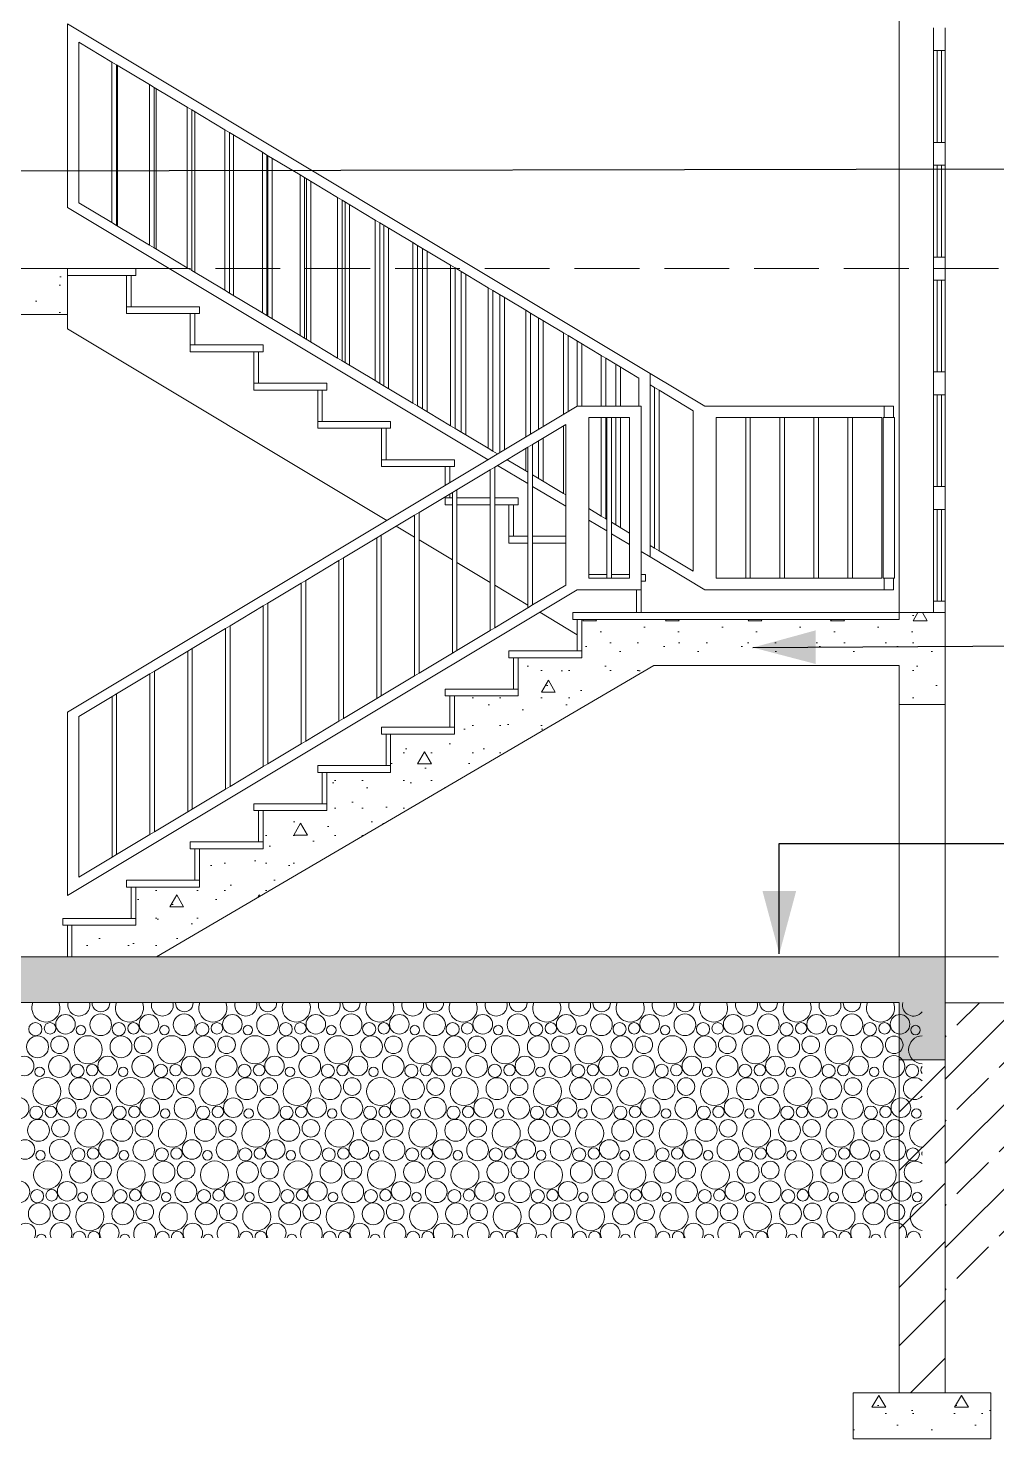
# Model space of a CAD drawing. Header units: millimetres. Extents: x 323482 to 503016, y 8175 to 72038.
# Drawn here: x 490963 to 495184, y 11710 to 17860 of the extents above; entities that cross this region are included whole.
import ezdxf

# ---------------------------------------------------------------- set-up
doc = ezdxf.new("R2010")
doc.units = ezdxf.units.MM
doc.header["$MEASUREMENT"] = 0
doc.linetypes.add('Hidden Line', pattern=[391.222223, 282.222223, -109])
for name, color, linetype, lineweight in [('2D Drafting - General_Pen_No__101', 252, 'Continuous', 13), ('2D Drafting - General_Pen_No__120', 7, 'Continuous', 13), ('Annotation - Label_Pen_No__120', 7, 'Continuous', 13), ('Structural - Bearing_Pen_No__120', 7, 'Continuous', 13), ('Structural - Combined_Pen_No__120', 7, 'Continuous', 13)]:
    doc.layers.add(name, color=color, linetype=linetype, lineweight=lineweight)
doc.layers.add('2D Drafting - General_Pen_No__102', color=7, linetype='Continuous', lineweight=13, true_color=0xcccccc)
doc.layers.add('Structural - Bearing_Pen_No__83', color=7, linetype='Continuous', lineweight=13, true_color=0xff9955)
doc.dimstyles.new('GENERATED_STYLE__12', dxfattribs={"dimtxt": 0.18, "dimasz": 273.6, "dimexe": 0.18, "dimexo": 0.0625, "dimgap": 0.09, "dimtad": 0, "dimtih": 1, "dimtoh": 1, "dimdec": 4, "dimzin": 0, "dimdsep": 46, "dimcen": 0.09, "dimadec": 0, "dimazin": 0, "dimtfac": 1, "dimtdec": 4, "dimtmove": 0, "dimatfit": 3, "dimldrblk": 'ARROWHEAD_5', "dimfxl": 1, "dimtolj": 1, "dimtzin": 0, "dimarcsym": 0})
pattern_1 = [(0, (0, 0), (0, 623.5383), [60, -300]), (0, (180, 311.8), (0, 623.5383), [60, -300]), (60, (0, 0), (-540, 311.76916), [60, -300]), (60, (360, 0), (-540, 311.76916), [60, -300]), (120, (60, 0), (540, 311.76916), [60, -300]), (120, (420, 0), (540, 311.76916), [60, -300]), (0, (0, 60), (0, 120.000005), [0, -120.000005, 0, -180.000007]), (45, (60, 60), (-84.852817, 84.852817), [0, -90.000004, 0, -150.000006])]

# ---------------------------------------------------------------- blocks, each defined once
blk = doc.blocks.new('*X10')
at = {"layer": '2D Drafting - General_Pen_No__102', "color": 254, "linetype": 'Continuous', "lineweight": 13, "true_color": 0xcccccc}
for centre, radius in [((491125.6, 13517.6), 42.6), ((491279.1, 13515.4), 47.3), ((491489.4, 13517.6), 42.6), ((491642.8, 13515.4), 47.3), ((491853.1, 13517.6), 42.6), ((492006.5, 13515.4), 47.3), ((492216.8, 13517.6), 42.6), ((492370.2, 13515.4), 47.3), ((492580.5, 13517.6), 42.6), ((492734, 13515.4), 47.3), ((492944.2, 13517.6), 42.6), ((493097.7, 13515.4), 47.3), ((493307.9, 13517.6), 42.6), ((493461.4, 13515.4), 47.3), ((493671.6, 13517.6), 42.6), ((493825.1, 13515.4), 47.3), ((494035.3, 13517.6), 42.6), ((494188.8, 13515.4), 47.3), ((494399, 13517.6), 42.6), ((494552.5, 13515.4), 47.3), ((494762.7, 13517.6), 42.6), ((490994.4, 13496.3), 28.6), ((491058.3, 13499.9), 25.1), ((491224.3, 13406.5), 61.2), ((491193, 13492.2), 20.7), ((491358.2, 13496.3), 28.6), ((491422, 13499.9), 25.1), ((491588, 13406.5), 61.2), ((491556.7, 13492.2), 20.7), ((491721.9, 13496.3), 28.6), ((491785.7, 13499.9), 25.1), ((491951.7, 13406.5), 61.2), ((491920.4, 13492.2), 20.7), ((492085.6, 13496.3), 28.6), ((492149.4, 13499.9), 25.1), ((492315.4, 13406.5), 61.2), ((492284.1, 13492.2), 20.7), ((492449.3, 13496.3), 28.6), ((492513.1, 13499.9), 25.1), ((492679.1, 13406.5), 61.2), ((492647.8, 13492.2), 20.7), ((492813, 13496.3), 28.6), ((492876.8, 13499.9), 25.1), ((493042.8, 13406.5), 61.2), ((493011.6, 13492.2), 20.7), ((493176.7, 13496.3), 28.6), ((493240.5, 13499.9), 25.1), ((493406.5, 13406.5), 61.2), ((493375.3, 13492.2), 20.7), ((493540.4, 13496.3), 28.6), ((493604.2, 13499.9), 25.1), ((493770.2, 13406.5), 61.2), ((493739, 13492.2), 20.7), ((493904.1, 13496.3), 28.6), ((493967.9, 13499.9), 25.1), ((494133.9, 13406.5), 61.2), ((494102.7, 13492.2), 20.7), ((494267.8, 13496.3), 28.6), ((494331.6, 13499.9), 25.1), ((494497.6, 13406.5), 61.2), ((494466.4, 13492.2), 20.7), ((494631.5, 13496.3), 28.6), ((494695.3, 13499.9), 25.1), ((494830.1, 13492.2), 20.7), ((491004.1, 13419), 47.7), ((491100.1, 13427.8), 38.4), ((491367.8, 13419), 47.7), ((491463.8, 13427.8), 38.4), ((491731.5, 13419), 47.7), ((491827.6, 13427.8), 38.4), ((492095.2, 13419), 47.7), ((492191.3, 13427.8), 38.4), ((492458.9, 13419), 47.7), ((492555, 13427.8), 38.4), ((492822.6, 13419), 47.7), ((492918.7, 13427.8), 38.4), ((493186.4, 13419), 47.7), ((493282.4, 13427.8), 38.4), ((493550.1, 13419), 47.7), ((493646.1, 13427.8), 38.4), ((493913.8, 13419), 47.7), ((494009.8, 13427.8), 38.4), ((494277.5, 13419), 47.7), ((494373.5, 13427.8), 38.4), ((494641.2, 13419), 47.7), ((494737.2, 13427.8), 38.4), ((490945.6, 13335.6), 42.6), ((491099.1, 13333.4), 47.3), ((491309.4, 13335.6), 42.6), ((491462.8, 13333.4), 47.3), ((491673.1, 13335.6), 42.6), ((491826.5, 13333.4), 47.3), ((492036.8, 13335.6), 42.6), ((492190.2, 13333.4), 47.3), ((492400.5, 13335.6), 42.6), ((492554, 13333.4), 47.3), ((492764.2, 13335.6), 42.6), ((492917.7, 13333.4), 47.3), ((493127.9, 13335.6), 42.6), ((493281.4, 13333.4), 47.3), ((493491.6, 13335.6), 42.6), ((493645.1, 13333.4), 47.3), ((493855.3, 13335.6), 42.6), ((494008.8, 13333.4), 47.3), ((494219, 13335.6), 42.6), ((494372.5, 13333.4), 47.3), ((494582.7, 13335.6), 42.6), ((494736.2, 13333.4), 47.3), ((491044.3, 13224.5), 61.2), ((491013, 13310.2), 20.7), ((491187.8, 13237), 47.7), ((491178.2, 13314.3), 28.6), ((491242, 13317.9), 25.1), ((491283.8, 13245.8), 38.4), ((491408, 13224.5), 61.2), ((491376.7, 13310.2), 20.7), ((491551.5, 13237), 47.7), ((491541.9, 13314.3), 28.6), ((491605.7, 13317.9), 25.1), ((491647.6, 13245.8), 38.4), ((491771.7, 13224.5), 61.2), ((491740.4, 13310.2), 20.7), ((491915.2, 13237), 47.7), ((491905.6, 13314.3), 28.6), ((491969.4, 13317.9), 25.1), ((492011.3, 13245.8), 38.4), ((492135.4, 13224.5), 61.2), ((492104.1, 13310.2), 20.7), ((492278.9, 13237), 47.7), ((492269.3, 13314.3), 28.6), ((492333.1, 13317.9), 25.1), ((492375, 13245.8), 38.4), ((492499.1, 13224.5), 61.2), ((492467.8, 13310.2), 20.7), ((492642.6, 13237), 47.7), ((492633, 13314.3), 28.6), ((492696.8, 13317.9), 25.1), ((492738.7, 13245.8), 38.4), ((492862.8, 13224.5), 61.2), ((492831.6, 13310.2), 20.7), ((493006.4, 13237), 47.7), ((492996.7, 13314.3), 28.6), ((493060.5, 13317.9), 25.1), ((493102.4, 13245.8), 38.4), ((493226.5, 13224.5), 61.2), ((493195.3, 13310.2), 20.7), ((493370.1, 13237), 47.7), ((493360.4, 13314.3), 28.6), ((493424.2, 13317.9), 25.1), ((493466.1, 13245.8), 38.4), ((493590.2, 13224.5), 61.2), ((493559, 13310.2), 20.7), ((493733.8, 13237), 47.7), ((493724.1, 13314.3), 28.6), ((493787.9, 13317.9), 25.1), ((493829.8, 13245.8), 38.4), ((493953.9, 13224.5), 61.2), ((493922.7, 13310.2), 20.7), ((494097.5, 13237), 47.7), ((494087.8, 13314.3), 28.6), ((494151.6, 13317.9), 25.1), ((494193.5, 13245.8), 38.4), ((494317.6, 13224.5), 61.2), ((494286.4, 13310.2), 20.7), ((494461.2, 13237), 47.7), ((494451.5, 13314.3), 28.6), ((494515.3, 13317.9), 25.1), ((494557.2, 13245.8), 38.4), ((494681.3, 13224.5), 61.2), ((494650.1, 13310.2), 20.7), ((494815.2, 13314.3), 28.6), ((490919.1, 13151.4), 47.3), ((490998.2, 13132.3), 28.6), ((491062, 13135.9), 25.1), ((491129.4, 13153.6), 42.6), ((491282.8, 13151.4), 47.3), ((491361.9, 13132.3), 28.6), ((491425.7, 13135.9), 25.1), ((491493.1, 13153.6), 42.6), ((491646.5, 13151.4), 47.3), ((491725.6, 13132.3), 28.6), ((491789.4, 13135.9), 25.1), ((491856.8, 13153.6), 42.6), ((492010.2, 13151.4), 47.3), ((492089.3, 13132.3), 28.6), ((492153.1, 13135.9), 25.1), ((492220.5, 13153.6), 42.6), ((492374, 13151.4), 47.3), ((492453, 13132.3), 28.6), ((492516.8, 13135.9), 25.1), ((492584.2, 13153.6), 42.6), ((492737.7, 13151.4), 47.3), ((492816.7, 13132.3), 28.6), ((492880.5, 13135.9), 25.1), ((492947.9, 13153.6), 42.6), ((493101.4, 13151.4), 47.3), ((493180.4, 13132.3), 28.6), ((493244.2, 13135.9), 25.1), ((493311.6, 13153.6), 42.6), ((493465.1, 13151.4), 47.3), ((493544.1, 13132.3), 28.6), ((493607.9, 13135.9), 25.1), ((493675.3, 13153.6), 42.6), ((493828.8, 13151.4), 47.3), ((493907.8, 13132.3), 28.6), ((493971.6, 13135.9), 25.1), ((494039, 13153.6), 42.6), ((494192.5, 13151.4), 47.3), ((494271.5, 13132.3), 28.6), ((494335.3, 13135.9), 25.1), ((494402.7, 13153.6), 42.6), ((494556.2, 13151.4), 47.3), ((494635.2, 13132.3), 28.6), ((494699.1, 13135.9), 25.1), ((494766.4, 13153.6), 42.6), ((491007.8, 13055), 47.7), ((491103.8, 13063.8), 38.4), ((491228, 13042.5), 61.2), ((491196.7, 13128.2), 20.7), ((491371.5, 13055), 47.7), ((491467.6, 13063.8), 38.4), ((491591.7, 13042.5), 61.2), ((491560.4, 13128.2), 20.7), ((491735.2, 13055), 47.7), ((491831.3, 13063.8), 38.4), ((491955.4, 13042.5), 61.2), ((491924.1, 13128.2), 20.7), ((492098.9, 13055), 47.7), ((492195, 13063.8), 38.4), ((492319.1, 13042.5), 61.2), ((492287.8, 13128.2), 20.7), ((492462.6, 13055), 47.7), ((492558.7, 13063.8), 38.4), ((492682.8, 13042.5), 61.2), ((492651.6, 13128.2), 20.7), ((492826.4, 13055), 47.7), ((492922.4, 13063.8), 38.4), ((493046.5, 13042.5), 61.2), ((493015.3, 13128.2), 20.7), ((493190.1, 13055), 47.7), ((493286.1, 13063.8), 38.4), ((493410.2, 13042.5), 61.2), ((493379, 13128.2), 20.7), ((493553.8, 13055), 47.7), ((493649.8, 13063.8), 38.4), ((493773.9, 13042.5), 61.2), ((493742.7, 13128.2), 20.7), ((493917.5, 13055), 47.7), ((494013.5, 13063.8), 38.4), ((494137.6, 13042.5), 61.2), ((494106.4, 13128.2), 20.7), ((494281.2, 13055), 47.7), ((494377.2, 13063.8), 38.4), ((494501.3, 13042.5), 61.2), ((494470.1, 13128.2), 20.7), ((494644.9, 13055), 47.7), ((494740.9, 13063.8), 38.4), ((494833.8, 13128.2), 20.7), ((490949.4, 12971.6), 42.6), ((491102.8, 12969.4), 47.3), ((491181.9, 12950.3), 28.6), ((491245.7, 12953.9), 25.1), ((491313.1, 12971.6), 42.6), ((491466.5, 12969.4), 47.3), ((491545.6, 12950.3), 28.6), ((491609.4, 12953.9), 25.1), ((491676.8, 12971.6), 42.6), ((491830.2, 12969.4), 47.3), ((491909.3, 12950.3), 28.6), ((491973.1, 12953.9), 25.1), ((492040.5, 12971.6), 42.6), ((492194, 12969.4), 47.3), ((492273, 12950.3), 28.6), ((492336.8, 12953.9), 25.1), ((492404.2, 12971.6), 42.6), ((492557.7, 12969.4), 47.3), ((492636.7, 12950.3), 28.6), ((492700.5, 12953.9), 25.1), ((492767.9, 12971.6), 42.6), ((492921.4, 12969.4), 47.3), ((493000.4, 12950.3), 28.6), ((493064.2, 12953.9), 25.1), ((493131.6, 12971.6), 42.6), ((493285.1, 12969.4), 47.3), ((493364.1, 12950.3), 28.6), ((493427.9, 12953.9), 25.1), ((493495.3, 12971.6), 42.6), ((493648.8, 12969.4), 47.3), ((493727.8, 12950.3), 28.6), ((493791.6, 12953.9), 25.1), ((493859, 12971.6), 42.6), ((494012.5, 12969.4), 47.3), ((494091.5, 12950.3), 28.6), ((494155.3, 12953.9), 25.1), ((494222.7, 12971.6), 42.6), ((494376.2, 12969.4), 47.3), ((494455.2, 12950.3), 28.6), ((494519.1, 12953.9), 25.1), ((494586.4, 12971.6), 42.6), ((494739.9, 12969.4), 47.3), ((494818.9, 12950.3), 28.6), ((491048, 12860.5), 61.2), ((491016.7, 12946.2), 20.7), ((491191.5, 12873), 47.7), ((491287.6, 12881.8), 38.4), ((491411.7, 12860.5), 61.2), ((491380.4, 12946.2), 20.7), ((491555.2, 12873), 47.7), ((491651.3, 12881.8), 38.4), ((491775.4, 12860.5), 61.2), ((491744.1, 12946.2), 20.7), ((491918.9, 12873), 47.7), ((492015, 12881.8), 38.4), ((492139.1, 12860.5), 61.2), ((492107.8, 12946.2), 20.7), ((492282.6, 12873), 47.7), ((492378.7, 12881.8), 38.4), ((492502.8, 12860.5), 61.2), ((492471.6, 12946.2), 20.7), ((492646.4, 12873), 47.7), ((492742.4, 12881.8), 38.4), ((492866.5, 12860.5), 61.2), ((492835.3, 12946.2), 20.7), ((493010.1, 12873), 47.7), ((493106.1, 12881.8), 38.4), ((493230.2, 12860.5), 61.2), ((493199, 12946.2), 20.7), ((493373.8, 12873), 47.7), ((493469.8, 12881.8), 38.4), ((493593.9, 12860.5), 61.2), ((493562.7, 12946.2), 20.7), ((493737.5, 12873), 47.7), ((493833.5, 12881.8), 38.4), ((493957.6, 12860.5), 61.2), ((493926.4, 12946.2), 20.7), ((494101.2, 12873), 47.7), ((494197.2, 12881.8), 38.4), ((494321.3, 12860.5), 61.2), ((494290.1, 12946.2), 20.7), ((494464.9, 12873), 47.7), ((494560.9, 12881.8), 38.4), ((494685, 12860.5), 61.2), ((494653.8, 12946.2), 20.7), ((490922.8, 12787.4), 47.3), ((491001.9, 12768.3), 28.6), ((491065.7, 12771.9), 25.1), ((491133.1, 12789.6), 42.6), ((491286.5, 12787.4), 47.3), ((491365.6, 12768.3), 28.6), ((491429.4, 12771.9), 25.1), ((491496.8, 12789.6), 42.6), ((491650.2, 12787.4), 47.3), ((491729.3, 12768.3), 28.6), ((491793.1, 12771.9), 25.1), ((491860.5, 12789.6), 42.6), ((492014, 12787.4), 47.3), ((492093, 12768.3), 28.6), ((492156.8, 12771.9), 25.1), ((492224.2, 12789.6), 42.6), ((492377.7, 12787.4), 47.3), ((492456.7, 12768.3), 28.6), ((492520.5, 12771.9), 25.1), ((492587.9, 12789.6), 42.6), ((492741.4, 12787.4), 47.3), ((492820.4, 12768.3), 28.6), ((492884.2, 12771.9), 25.1), ((492951.6, 12789.6), 42.6), ((493105.1, 12787.4), 47.3), ((493184.1, 12768.3), 28.6), ((493247.9, 12771.9), 25.1), ((493315.3, 12789.6), 42.6), ((493468.8, 12787.4), 47.3), ((493547.8, 12768.3), 28.6), ((493611.6, 12771.9), 25.1), ((493679, 12789.6), 42.6), ((493832.5, 12787.4), 47.3), ((493911.5, 12768.3), 28.6), ((493975.3, 12771.9), 25.1), ((494042.7, 12789.6), 42.6), ((494196.2, 12787.4), 47.3), ((494275.2, 12768.3), 28.6), ((494339.1, 12771.9), 25.1), ((494406.4, 12789.6), 42.6), ((494559.9, 12787.4), 47.3), ((494638.9, 12768.3), 28.6), ((494702.8, 12771.9), 25.1), ((494770.1, 12789.6), 42.6), ((491011.5, 12691), 47.7), ((491107.6, 12699.8), 38.4), ((491231.7, 12678.5), 61.2), ((491200.4, 12764.2), 20.7), ((491375.2, 12691), 47.7), ((491471.3, 12699.8), 38.4), ((491595.4, 12678.5), 61.2), ((491564.1, 12764.2), 20.7), ((491738.9, 12691), 47.7), ((491835, 12699.8), 38.4), ((491959.1, 12678.5), 61.2), ((491927.8, 12764.2), 20.7), ((492102.6, 12691), 47.7), ((492198.7, 12699.8), 38.4), ((492322.8, 12678.5), 61.2), ((492291.6, 12764.2), 20.7), ((492466.4, 12691), 47.7), ((492562.4, 12699.8), 38.4), ((492686.5, 12678.5), 61.2), ((492655.3, 12764.2), 20.7), ((492830.1, 12691), 47.7), ((492926.1, 12699.8), 38.4), ((493050.2, 12678.5), 61.2), ((493019, 12764.2), 20.7), ((493193.8, 12691), 47.7), ((493289.8, 12699.8), 38.4), ((493413.9, 12678.5), 61.2), ((493382.7, 12764.2), 20.7), ((493557.5, 12691), 47.7), ((493653.5, 12699.8), 38.4), ((493777.6, 12678.5), 61.2), ((493746.4, 12764.2), 20.7), ((493921.2, 12691), 47.7), ((494017.2, 12699.8), 38.4), ((494141.3, 12678.5), 61.2), ((494110.1, 12764.2), 20.7), ((494284.9, 12691), 47.7), ((494380.9, 12699.8), 38.4), ((494505, 12678.5), 61.2), ((494473.8, 12764.2), 20.7), ((494648.6, 12691), 47.7), ((494744.6, 12699.8), 38.4), ((494837.5, 12764.2), 20.7)]:
    blk.add_circle(centre, radius, dxfattribs=at)
for centre, radius, start, end in [((491040.5, 13588.5), 61.2, 157.1927, 22.8073), ((491184.1, 13601), 47.7, 166.33461, 13.66539), ((491280.1, 13609.8), 38.4, 176.33419, 3.66581), ((491404.3, 13588.5), 61.2, 157.1927, 22.8073), ((491547.8, 13601), 47.7, 166.33461, 13.66539), ((491643.8, 13609.8), 38.4, 176.33419, 3.66581), ((491768, 13588.5), 61.2, 157.1927, 22.8073), ((491911.5, 13601), 47.7, 166.33461, 13.66539), ((492007.6, 13609.8), 38.4, 176.33419, 3.66581), ((492131.7, 13588.5), 61.2, 157.1927, 22.8073), ((492275.2, 13601), 47.7, 166.33461, 13.66539), ((492371.3, 13609.8), 38.4, 176.33419, 3.66581), ((492495.4, 13588.5), 61.2, 157.1927, 22.8073), ((492638.9, 13601), 47.7, 166.33461, 13.66539), ((492735, 13609.8), 38.4, 176.33419, 3.66581), ((492859.1, 13588.5), 61.2, 157.1927, 22.8073), ((493002.6, 13601), 47.7, 166.33461, 13.66539), ((493098.7, 13609.8), 38.4, 176.33419, 3.66581), ((493222.8, 13588.5), 61.2, 157.1927, 22.8073), ((493366.4, 13601), 47.7, 166.33461, 13.66539), ((493462.4, 13609.8), 38.4, 176.33419, 3.66581), ((493586.5, 13588.5), 61.2, 157.1927, 22.8073), ((493730.1, 13601), 47.7, 166.33461, 13.66539), ((493826.1, 13609.8), 38.4, 176.33419, 3.66581), ((493950.2, 13588.5), 61.2, 157.1927, 22.8073), ((494093.8, 13601), 47.7, 166.33461, 13.66539), ((494189.8, 13609.8), 38.4, 176.33419, 3.66581), ((494313.9, 13588.5), 61.2, 157.1927, 22.8073), ((494457.5, 13601), 47.7, 166.33461, 13.66539), ((494553.5, 13609.8), 38.4, 176.33419, 3.66581), ((494677.6, 13588.5), 61.2, 157.1927, 22.8073), ((494821.2, 13601), 47.7, 166.33461, 322.07629), ((494861.3, 13406.5), 61.2, 92.35088, 267.64912), ((494824.9, 13237), 47.7, 44.67456, 315.32544), ((494879.1, 13317.9), 25.1, 143.82785, 216.17215), ((494865, 13042.5), 61.2, 95.83065, 264.16935), ((494828.6, 12873), 47.7, 50.69906, 309.30094), ((494882.8, 12953.9), 25.1, 162.76857, 197.23143), ((494868.7, 12678.5), 61.2, 99.33217, 260.66783), ((490953.1, 12607.6), 42.6, 330.71829, 209.28171), ((491106.5, 12605.4), 47.3, 336.79023, 203.20977), ((491185.6, 12586.3), 28.6, 0.92925, 179.07075), ((491249.4, 12589.9), 25.1, 352.93875, 187.06125), ((491316.8, 12607.6), 42.6, 330.71829, 209.28171), ((491470.2, 12605.4), 47.3, 336.79023, 203.20977), ((491549.3, 12586.3), 28.6, 0.92925, 179.07075), ((491613.1, 12589.9), 25.1, 352.93875, 187.06125), ((491680.5, 12607.6), 42.6, 330.71829, 209.28171), ((491834, 12605.4), 47.3, 336.79023, 203.20977), ((491913, 12586.3), 28.6, 0.92925, 179.07075), ((491976.8, 12589.9), 25.1, 352.93875, 187.06125), ((492044.2, 12607.6), 42.6, 330.71829, 209.28171), ((492197.7, 12605.4), 47.3, 336.79023, 203.20977), ((492276.7, 12586.3), 28.6, 0.92925, 179.07075), ((492340.5, 12589.9), 25.1, 352.93875, 187.06125), ((492407.9, 12607.6), 42.6, 330.71829, 209.28171), ((492561.4, 12605.4), 47.3, 336.79023, 203.20977), ((492640.4, 12586.3), 28.6, 0.92925, 179.07075), ((492704.2, 12589.9), 25.1, 352.93875, 187.06125), ((492771.6, 12607.6), 42.6, 330.71829, 209.28171), ((492925.1, 12605.4), 47.3, 336.79023, 203.20977), ((493004.1, 12586.3), 28.6, 0.92925, 179.07075), ((493067.9, 12589.9), 25.1, 352.93875, 187.06125), ((493135.3, 12607.6), 42.6, 330.71829, 209.28171), ((493288.8, 12605.4), 47.3, 336.79023, 203.20977), ((493367.8, 12586.3), 28.6, 0.92925, 179.07075), ((493431.6, 12589.9), 25.1, 352.93875, 187.06125), ((493499, 12607.6), 42.6, 330.71829, 209.28171), ((493652.5, 12605.4), 47.3, 336.79023, 203.20977), ((493731.5, 12586.3), 28.6, 0.92925, 179.07075), ((493795.3, 12589.9), 25.1, 352.93875, 187.06125), ((493862.7, 12607.6), 42.6, 330.71829, 209.28171), ((494016.2, 12605.4), 47.3, 336.79023, 203.20977), ((494095.2, 12586.3), 28.6, 0.92925, 179.07075), ((494159.1, 12589.9), 25.1, 352.93875, 187.06125), ((494226.4, 12607.6), 42.6, 330.71829, 209.28171), ((494379.9, 12605.4), 47.3, 336.79023, 203.20977), ((494458.9, 12586.3), 28.6, 0.92925, 179.07075), ((494522.8, 12589.9), 25.1, 352.93875, 187.06125), ((494590.1, 12607.6), 42.6, 330.71829, 209.28171), ((494743.6, 12605.4), 47.3, 336.79023, 203.20977), ((494822.6, 12586.3), 28.6, 0.92925, 179.07075), ((491020.4, 12582.2), 20.7, 12.88024, 167.11976), ((491384.1, 12582.2), 20.7, 12.88024, 167.11976), ((491747.8, 12582.2), 20.7, 12.88024, 167.11976), ((492111.6, 12582.2), 20.7, 12.88024, 167.11976), ((492475.3, 12582.2), 20.7, 12.88024, 167.11976), ((492839, 12582.2), 20.7, 12.88024, 167.11976), ((493202.7, 12582.2), 20.7, 12.88024, 167.11976), ((493566.4, 12582.2), 20.7, 12.88024, 167.11976), ((493930.1, 12582.2), 20.7, 12.88024, 167.11976), ((494293.8, 12582.2), 20.7, 12.88024, 167.11976), ((494657.5, 12582.2), 20.7, 12.88024, 167.11976)]:
    blk.add_arc(centre, radius, start, end, dxfattribs=at)
blk = doc.blocks.new('Fill_5', base_point=(0, 1500))
at = {"layer": '2D Drafting - General_Pen_No__102', "color": 254, "linetype": 'Continuous', "lineweight": 13, "true_color": 0xcccccc}
blk.add_blockref('*X10', (0, 0), dxfattribs=at)
blk = doc.blocks.new('ARROWHEAD_5')
at = {"linetype": 'Continuous', "lineweight": 0}
blk.add_hatch(color=0, dxfattribs=at).paths.add_polyline_path([(-1, 0.2679), (0, 0), (-1, -0.2679)])
at = {"color": 0, "linetype": 'Continuous', "lineweight": 0}
blk.add_line((0, 0), (-1, 0), dxfattribs=at)

msp = doc.modelspace()

# ---------------------------------------------------------------- hatches: boundary and pattern name
at = {"layer": '2D Drafting - General_Pen_No__101', "linetype": 'Continuous', "lineweight": 13}
h = msp.add_hatch(dxfattribs=at)
h.set_pattern_fill('BRASS_BRONZE', color=252, style=0, pattern_type=2)
h.set_pattern_definition([(45, (0, 0), (-183.84776, 183.84776), []), (45, (-91.92, 91.92), (-183.84776, 183.84776), [194.99999, -65])])
h.paths.add_polyline_path([(494958.8, 12311.4), (494958.8, 13611.3), (497499.1, 13611.3), (497017, 13297.5), (496618.1, 13037.9), (496410.7, 13122.2), (496071, 12782.5), (495731.4, 12782.5), (495504.9, 12459.6), (495176.2, 12459.6), (495028, 12311.4)])
at = {"layer": '2D Drafting - General_Pen_No__102', "linetype": 'Continuous', "lineweight": 13, "true_color": 0xcccccc}
h = msp.add_hatch(dxfattribs=at)
h.set_pattern_fill('MASONRY_BLOCK', color=254, style=0, pattern_type=2)
h.set_pattern_definition([(45, (0, 0), (-127.27922, 127.27922), [])])
h.paths.add_polyline_path([(494758.8, 13362.2), (494958.8, 13362.2), (494958.8, 11910.4), (494758.8, 11910.4)])
at = {"layer": '2D Drafting - General_Pen_No__120', "linetype": 'Continuous', "lineweight": 13}
h = msp.add_hatch(dxfattribs=at)
h.set_pattern_fill('STRUCTURAL_CONCRETE', style=0, pattern_type=2)
h.set_pattern_definition(pattern_1)
h.paths.add_polyline_path([(483558.8, 16812.2), (483558.8, 16312.2), (483758.8, 16312.2), (483758.8, 16612.2), (491133.8, 16612.2), (491133.8, 16782.2), (491133.8, 16812.2)])
h = msp.add_hatch(dxfattribs=at)
h.set_pattern_fill('STRUCTURAL_CONCRETE', style=0, pattern_type=2)
h.set_pattern_definition(pattern_1)
h.paths.add_polyline_path([(494758.8, 15282.2), (493633.8, 15282.2), (493376, 15282.2), (493376, 15145.6), (493376, 15115.6), (493098.3, 15115.6), (493098.3, 14978.9), (493098.3, 14948.9), (492820.5, 14948.9), (492820.5, 14812.2), (492820.5, 14782.2), (492542.7, 14782.2), (492542.7, 14645.6), (492542.7, 14615.6), (492264.9, 14615.6), (492264.9, 14478.9), (492264.9, 14448.9), (491987.1, 14448.9), (491987.1, 14312.2), (491987.1, 14282.2), (491709.4, 14282.2), (491709.4, 14145.6), (491709.4, 14115.6), (491431.6, 14115.6), (491431.6, 13948.9), (491153.8, 13948.9), (491153.8, 13812.2), (491522.5, 13812.2), (493689.2, 15082.2), (494758.8, 15082.2), (494758.8, 14912.2), (494958.8, 14912.2), (494958.8, 15312.2), (494758.8, 15312.2)])
h = msp.add_hatch(dxfattribs=at)
h.set_pattern_fill('STRUCTURAL_CONCRETE', style=0, pattern_type=2)
h.set_pattern_definition(pattern_1)
h.paths.add_polyline_path([(494758.8, 13612.2), (494758.8, 13362.2), (494958.8, 13362.2), (494958.8, 13812.2), (494758.8, 13812.2), (491522.5, 13812.2), (491153.8, 13812.2), (491133.8, 13812.2), (490508.8, 13812.2), (490367.8, 13812.2), (490364.8, 13812.2), (490327.8, 13812.2), (489544.8, 13812.2), (489529.8, 13812.2), (489517.8, 13812.2), (489467.8, 13812.2), (489383.8, 13812.2), (489133.8, 13812.2), (483558.8, 13812.2), (483558.8, 13362.2), (483758.8, 13362.2), (483758.8, 13612.2)])
h = msp.add_hatch(dxfattribs=at)
h.set_pattern_fill('STRUCTURAL_CONCRETE', style=0, pattern_type=2)
h.set_pattern_definition(pattern_1)
h.paths.add_polyline_path([(495158.8, 11710.4), (495158.8, 11910.4), (494558.8, 11910.4), (494558.8, 11710.4)])

# ---------------------------------------------------------------- linework, layer by layer
at = {"layer": 'Structural - Bearing_Pen_No__120', "color": 7, "linetype": 'Continuous', "lineweight": 13}
for p, q in [((494758.8, 15312.2), (494758.8, 19312.2)), ((494908.8, 17762.2), (494908.8, 17862.2)), ((494958.8, 17762.2), (494958.8, 17862.2)), ((494908.8, 17762.2), (494908.8, 17362.2)), ((494908.8, 17762.2), (494958.8, 17762.2)), ((494923.8, 17362.2), (494923.8, 17762.2)), ((494943.8, 17762.2), (494943.8, 17362.2)), ((494958.8, 17762.2), (494958.8, 17362.2)), ((494908.8, 17362.2), (494958.8, 17362.2)), ((494908.8, 17262.2), (494908.8, 17362.2)), ((494958.8, 17262.2), (494958.8, 17362.2)), ((494908.8, 17262.2), (494908.8, 16862.2)), ((494908.8, 17262.2), (494958.8, 17262.2)), ((494923.8, 16862.2), (494923.8, 17262.2)), ((494943.8, 17262.2), (494943.8, 16862.2)), ((494958.8, 17262.2), (494958.8, 16862.2)), ((494908.8, 16862.2), (494958.8, 16862.2)), ((494908.8, 16762.2), (494908.8, 16862.2)), ((494958.8, 16762.2), (494958.8, 16862.2)), ((491133.8, 16812.2), (483558.8, 16812.2)), ((492003.8, 16812.2), (492006.9, 16812.2)), ((494908.8, 16762.2), (494908.8, 16362.2)), ((494908.8, 16762.2), (494958.8, 16762.2)), ((494923.8, 16362.2), (494923.8, 16762.2)), ((494943.8, 16762.2), (494943.8, 16362.2)), ((494958.8, 16762.2), (494958.8, 16362.2)), ((491133.8, 16612.2), (483758.8, 16612.2)), ((494908.8, 16362.2), (494958.8, 16362.2)), ((494908.8, 16262.2), (494908.8, 16362.2)), ((494958.8, 16262.2), (494958.8, 16362.2)), ((494908.8, 16262.2), (494908.8, 15862.2)), ((494908.8, 16262.2), (494958.8, 16262.2)), ((494923.8, 15862.2), (494923.8, 16262.2)), ((494943.8, 16262.2), (494943.8, 15862.2)), ((494958.8, 16262.2), (494958.8, 15862.2)), ((494908.8, 15862.2), (494958.8, 15862.2)), ((494908.8, 15762.2), (494908.8, 15862.2)), ((494958.8, 15762.2), (494958.8, 15862.2)), ((494908.8, 15762.2), (494908.8, 15362.2)), ((494908.8, 15762.2), (494958.8, 15762.2)), ((494923.8, 15362.2), (494923.8, 15762.2)), ((494943.8, 15762.2), (494943.8, 15362.2)), ((494958.8, 15762.2), (494958.8, 15362.2)), ((494908.8, 15362.2), (494958.8, 15362.2)), ((494908.8, 15312.2), (494908.8, 15362.2)), ((494958.8, 15312.2), (494958.8, 15362.2)), ((494758.8, 15312.2), (494958.8, 15312.2)), ((494758.8, 15282.2), (494758.8, 15312.2)), ((494908.8, 15312.2), (494958.8, 15312.2)), ((494958.8, 11910.4), (494958.8, 15312.2)), ((494758.8, 13812.2), (494758.8, 15082.2)), ((483558.8, 13812.2), (494958.8, 13812.2)), ((490508.8, 13812.2), (491133.8, 13812.2)), ((491522.5, 13812.2), (494758.8, 13812.2)), ((494758.8, 13812.2), (494958.8, 13812.2)), ((483758.8, 13612.2), (494758.8, 13612.2)), ((494758.8, 11910.4), (494758.8, 13612.2)), ((494958.8, 13611.3), (499139.7, 13611.3)), ((494758.8, 13362.2), (494958.8, 13362.2)), ((494558.8, 11910.4), (494558.8, 11710.4)), ((494558.8, 11910.4), (495158.8, 11910.4)), ((495158.8, 11910.4), (495158.8, 11710.4)), ((494558.8, 11710.4), (495158.8, 11710.4))]:
    msp.add_line(p, q, dxfattribs=at)
at = {"layer": 'Structural - Bearing_Pen_No__83', "color": 21, "linetype": 'Hidden Line', "lineweight": 13, "true_color": 0xff9955}
for p, q in [((503016, 16812.2), (447887.3, 16812.2)), ((503016, 13812.2), (447887.3, 13812.2))]:
    msp.add_line(p, q, dxfattribs=at)
at = {"layer": 'Structural - Combined_Pen_No__120', "color": 7, "linetype": 'Continuous', "lineweight": 13}
for p, q in [((491133.8, 17078.9), (491133.8, 17878.9)), ((491133.8, 17878.9), (493673.8, 16354.9)), ((491327.8, 17712.5), (491183.8, 17798.9)), ((491183.8, 17798.9), (491183.8, 17098.9)), ((491327.8, 17012.5), (491327.8, 17712.5)), ((491327.8, 17712.5), (491347.8, 17700.5)), ((491347.8, 17700.5), (491347.8, 17000.5)), ((491491.8, 17614.1), (491347.8, 17700.5)), ((491352.4, 17697.7), (491352.4, 16997.7)), ((491491.8, 16914.1), (491491.8, 17614.1)), ((491491.8, 17614.1), (491511.8, 17602.1)), ((491511.8, 17602.1), (491511.8, 16902.1)), ((491655.8, 17515.7), (491511.8, 17602.1)), ((491521, 17596.6), (491521, 16896.6)), ((491655.8, 16815.7), (491655.8, 17515.7)), ((491655.8, 17515.7), (491675.8, 17503.7)), ((491675.8, 17503.7), (491675.8, 16803.7)), ((491819.8, 17417.3), (491675.8, 17503.7)), ((491689.6, 17495.4), (491689.6, 16795.4)), ((491819.8, 16717.3), (491819.8, 17417.3)), ((491819.8, 17417.3), (491839.8, 17405.3)), ((491839.8, 17405.3), (491839.8, 16705.3)), ((491983.8, 17318.9), (491839.8, 17405.3)), ((491858.3, 17394.2), (491858.3, 16694.2)), ((491983.8, 16618.9), (491983.8, 17318.9)), ((491983.8, 17318.9), (492003.8, 17306.9)), ((492003.8, 17306.9), (492003.8, 16606.9)), ((492147.8, 17220.5), (492003.8, 17306.9)), ((492006.9, 16605.1), (492006.9, 17305.1)), ((492026.9, 17293.1), (492026.9, 16593.1)), ((492147.8, 16520.5), (492147.8, 17220.5)), ((492147.8, 17220.5), (492167.8, 17208.5)), ((492167.8, 17208.5), (492167.8, 16508.5)), ((492311.8, 17122.1), (492167.8, 17208.5)), ((492175.5, 16503.9), (492175.5, 17203.9)), ((492195.5, 17191.9), (492195.5, 16491.9)), ((491183.8, 17098.9), (491327.8, 17012.5)), ((492311.8, 16422.1), (492311.8, 17122.1)), ((492311.8, 17122.1), (492331.8, 17110.1)), ((492331.8, 17110.1), (492331.8, 16410.1)), ((492475.8, 17023.7), (492331.8, 17110.1)), ((492344.1, 16402.7), (492344.1, 17102.7)), ((492967.1, 15978.9), (491133.8, 17078.9)), ((492364.1, 17090.7), (492364.1, 16390.7)), ((491347.8, 17000.5), (491327.8, 17012.5)), ((491347.8, 17000.5), (491491.8, 16914.1)), ((492475.8, 16323.7), (492475.8, 17023.7)), ((492475.8, 17023.7), (492495.8, 17011.7)), ((492495.8, 17011.7), (492495.8, 16311.7)), ((492639.8, 16925.3), (492495.8, 17011.7)), ((492512.7, 16301.6), (492512.7, 17001.6)), ((492532.7, 16989.6), (492532.7, 16289.6)), ((491511.8, 16902.1), (491491.8, 16914.1)), ((492639.8, 16225.3), (492639.8, 16925.3)), ((492639.8, 16925.3), (492659.8, 16913.3)), ((492659.8, 16913.3), (492659.8, 16213.3)), ((492803.8, 16826.9), (492659.8, 16913.3)), ((491511.8, 16902.1), (491655.8, 16815.7)), ((492681.3, 16200.4), (492681.3, 16900.4)), ((492701.3, 16888.4), (492701.3, 16188.4)), ((491133.8, 16782.2), (491133.8, 16812.2)), ((491133.8, 16812.2), (491431.6, 16812.2)), ((491431.6, 16812.2), (491431.6, 16782.2)), ((491675.8, 16803.7), (491655.8, 16815.7)), ((491675.8, 16803.7), (491819.8, 16717.3)), ((492803.8, 16126.9), (492803.8, 16826.9)), ((492803.8, 16826.9), (492823.8, 16814.9)), ((492823.8, 16814.9), (492823.8, 16114.9)), ((492967.8, 16728.5), (492823.8, 16814.9)), ((492849.9, 16099.2), (492849.9, 16799.2)), ((491391.6, 16782.2), (491133.8, 16782.2)), ((491133.8, 16549), (491133.8, 16782.2)), ((491391.6, 16645.6), (491391.6, 16782.2)), ((491391.6, 16782.2), (491411.6, 16782.2)), ((491431.6, 16782.2), (491411.6, 16782.2)), ((491411.6, 16782.2), (491411.6, 16645.6)), ((492869.9, 16787.2), (492869.9, 16087.2)), ((492967.8, 16028.5), (492967.8, 16728.5)), ((492967.8, 16728.5), (492987.8, 16716.5)), ((491839.8, 16705.3), (491819.8, 16717.3)), ((491839.8, 16705.3), (491983.8, 16618.9)), ((492987.8, 16716.5), (492987.8, 16016.5)), ((493131.8, 16630.1), (492987.8, 16716.5)), ((493018.5, 16009.7), (493018.5, 16698.1)), ((493038.5, 16686.1), (493038.5, 16021.7)), ((491391.6, 16615.6), (491391.6, 16645.6)), ((491411.6, 16645.6), (491391.6, 16645.6)), ((491669.4, 16615.6), (491391.6, 16615.6)), ((491411.6, 16645.6), (491709.4, 16645.6)), ((491669.4, 16478.9), (491669.4, 16615.6)), ((491669.4, 16615.6), (491689.4, 16615.6)), ((491709.4, 16615.6), (491689.4, 16615.6)), ((491689.4, 16615.6), (491689.4, 16478.9)), ((491709.4, 16645.6), (491709.4, 16615.6)), ((492003.8, 16606.9), (491983.8, 16618.9)), ((492003.8, 16606.9), (492147.8, 16520.5)), ((493131.8, 16077.7), (493131.8, 16630.1)), ((493131.8, 16630.1), (493151.8, 16618.1)), ((493151.8, 16618.1), (493151.8, 16089.7)), ((493295.8, 16531.7), (493151.8, 16618.1)), ((492525.6, 15713.9), (491133.8, 16549)), ((493187.1, 16110.9), (493187.1, 16596.9)), ((493207.1, 16584.9), (493207.1, 16122.9)), ((492167.8, 16508.5), (492147.8, 16520.5)), ((492167.8, 16508.5), (492311.8, 16422.1)), ((493295.8, 16176.1), (493295.8, 16531.7)), ((493295.8, 16531.7), (493315.8, 16519.7)), ((493315.8, 16519.7), (493315.8, 16188.1)), ((493459.8, 16433.3), (493315.8, 16519.7)), ((493355.8, 16212.1), (493355.8, 16495.7)), ((493375.8, 16483.7), (493375.8, 16212.2)), ((491669.4, 16448.9), (491669.4, 16478.9)), ((491689.4, 16478.9), (491669.4, 16478.9)), ((491947.1, 16448.9), (491669.4, 16448.9)), ((491689.4, 16478.9), (491987.1, 16478.9)), ((491947.1, 16312.2), (491947.1, 16448.9)), ((491947.1, 16448.9), (491967.1, 16448.9)), ((491987.1, 16448.9), (491967.1, 16448.9)), ((491967.1, 16448.9), (491967.1, 16312.2)), ((491987.1, 16478.9), (491987.1, 16448.9)), ((492331.8, 16410.1), (492311.8, 16422.1)), ((493459.8, 16212.2), (493459.8, 16433.3)), ((493459.8, 16433.3), (493479.8, 16421.3)), ((493479.8, 16421.3), (493479.8, 16212.2)), ((493623.8, 16334.9), (493479.8, 16421.3)), ((492331.8, 16410.1), (492475.8, 16323.7)), ((493524.4, 16212.2), (493524.4, 16394.6)), ((493544.4, 16382.6), (493544.4, 16212.2)), ((491947.1, 16282.2), (491947.1, 16312.2)), ((491967.1, 16312.2), (491947.1, 16312.2)), ((491967.1, 16312.2), (492264.9, 16312.2)), ((492264.9, 16312.2), (492264.9, 16282.2)), ((492495.8, 16311.7), (492475.8, 16323.7)), ((492495.8, 16311.7), (492639.8, 16225.3)), ((493623.8, 16212.2), (493623.8, 16334.9)), ((493673.8, 16354.9), (493673.8, 15554.9)), ((493673.8, 16354.9), (493911.6, 16212.2)), ((493693, 16293.4), (493673.8, 16304.9)), ((492224.9, 16282.2), (491947.1, 16282.2)), ((492224.9, 16145.6), (492224.9, 16282.2)), ((492224.9, 16282.2), (492244.9, 16282.2)), ((492264.9, 16282.2), (492244.9, 16282.2)), ((492244.9, 16282.2), (492244.9, 16145.6)), ((493693, 15593.4), (493693, 16293.4)), ((493693, 16293.4), (493713, 16281.4)), ((493713, 16281.4), (493713, 15581.4)), ((493861.6, 16192.2), (493713, 16281.4)), ((493356, 16212.2), (491133.8, 14878.9)), ((492659.8, 16213.3), (492639.8, 16225.3)), ((492659.8, 16213.3), (492803.8, 16126.9)), ((493633.8, 16212.2), (493356, 16212.2)), ((493633.8, 15412.2), (493633.8, 16212.2)), ((493861.6, 15492.2), (493861.6, 16192.2)), ((494693.8, 16212.2), (493911.6, 16212.2)), ((494693.8, 16212.2), (494733.8, 16212.2)), ((494693.8, 16162.2), (494693.8, 16212.2)), ((494733.8, 16162.2), (494733.8, 16212.2)), ((492224.9, 16115.6), (492224.9, 16145.6)), ((492244.9, 16145.6), (492224.9, 16145.6)), ((492502.7, 16115.6), (492224.9, 16115.6)), ((492244.9, 16145.6), (492542.7, 16145.6)), ((492502.7, 15978.9), (492502.7, 16115.6)), ((492502.7, 16115.6), (492522.7, 16115.6)), ((492542.7, 16115.6), (492522.7, 16115.6)), ((492522.7, 16115.6), (492522.7, 15978.9)), ((492542.7, 16145.6), (492542.7, 16115.6)), ((492823.8, 16114.9), (492803.8, 16126.9)), ((492823.8, 16114.9), (492967.8, 16028.5)), ((493161.3, 16045.4), (493306, 16132.2)), ((493295.8, 15831.7), (493295.8, 16126.1)), ((493306, 16132.2), (493306, 15432.2)), ((493406, 15462.2), (493406, 16162.2)), ((493406, 16162.2), (493484.9, 16162.2)), ((493459.8, 15733.3), (493459.8, 16162.2)), ((493479.8, 16162.2), (493479.8, 15721.3)), ((493504.9, 16162.2), (493484.9, 16162.2)), ((493484.9, 16162.2), (493484.9, 15462.2)), ((493504.9, 15462.2), (493504.9, 16162.2)), ((493504.9, 16162.2), (493583.8, 16162.2)), ((493524.4, 15694.6), (493524.4, 16162.2)), ((493544.4, 16162.2), (493544.4, 15682.6)), ((493583.8, 16162.2), (493583.8, 15462.2)), ((493961.6, 15462.2), (493961.6, 16162.2)), ((493961.6, 16162.2), (494090, 16162.2)), ((494110, 16162.2), (494090, 16162.2)), ((494090, 16162.2), (494090, 15462.2)), ((494110, 15462.2), (494110, 16162.2)), ((494110, 16162.2), (494238.5, 16162.2)), ((494258.5, 16162.2), (494238.5, 16162.2)), ((494238.5, 16162.2), (494238.5, 15462.2)), ((494258.5, 15462.2), (494258.5, 16162.2)), ((494258.5, 16162.2), (494386.9, 16162.2)), ((494406.9, 16162.2), (494386.9, 16162.2)), ((494386.9, 16162.2), (494386.9, 15462.2)), ((494406.9, 15462.2), (494406.9, 16162.2)), ((494406.9, 16162.2), (494535.4, 16162.2)), ((494555.4, 16162.2), (494535.4, 16162.2)), ((494535.4, 16162.2), (494535.4, 15462.2)), ((494555.4, 15462.2), (494555.4, 16162.2)), ((494555.4, 16162.2), (494683.8, 16162.2)), ((494683.8, 16162.2), (494683.8, 15462.2)), ((494688.8, 16162.2), (494688.8, 15462.2)), ((494693.8, 16162.2), (494688.8, 16162.2)), ((494693.8, 16162.2), (494733.8, 16162.2)), ((494738.8, 16162.2), (494733.8, 16162.2)), ((494738.8, 16162.2), (494738.8, 15462.2)), ((493187.1, 15896.9), (493187.1, 16060.9)), ((493207.1, 16072.9), (493207.1, 15884.9)), ((492987.8, 16016.5), (492967.8, 16028.5)), ((492987.8, 16016.5), (493008.8, 16003.9)), ((492996.5, 15946.5), (493141.3, 16033.4)), ((493131.8, 15930.1), (493131.8, 16027.7)), ((493161.3, 16045.4), (493141.3, 16033.4)), ((493141.3, 16033.4), (493141.3, 15333.4)), ((493161.3, 15345.4), (493161.3, 16045.4)), ((492502.7, 15948.9), (492502.7, 15978.9)), ((492522.7, 15978.9), (492502.7, 15978.9)), ((492780.5, 15948.9), (492502.7, 15948.9)), ((492522.7, 15978.9), (492820.5, 15978.9)), ((492780.5, 15866.9), (492780.5, 15948.9)), ((492780.5, 15948.9), (492800.5, 15948.9)), ((492820.5, 15948.9), (492800.5, 15948.9)), ((492800.5, 15948.9), (492800.5, 15878.9)), ((492820.5, 15978.9), (492820.5, 15948.9)), ((492831.7, 15847.6), (492976.5, 15934.5)), ((492996.5, 15946.5), (492976.5, 15934.5)), ((492976.5, 15934.5), (492976.5, 15234.5)), ((492996.5, 15246.5), (492996.5, 15946.5)), ((493141.3, 15874.4), (493008.8, 15953.9)), ((493050.5, 15978.9), (493131.8, 15930.1)), ((493141.3, 15924.4), (493131.8, 15930.1)), ((493161.3, 15912.4), (493295.8, 15831.7)), ((492666.9, 15748.7), (492811.7, 15835.6)), ((492780.5, 15812.2), (492780.5, 15816.9)), ((492780.5, 15782.2), (492780.5, 15812.2)), ((492800.5, 15812.2), (492780.5, 15812.2)), ((492800.5, 15828.9), (492800.5, 15812.2)), ((492800.5, 15812.2), (492811.7, 15812.2)), ((492831.7, 15847.6), (492811.7, 15835.6)), ((492811.7, 15835.6), (492811.7, 15135.6)), ((492831.7, 15147.6), (492831.7, 15847.6)), ((492831.7, 15812.2), (492976.5, 15812.2)), ((492996.5, 15812.2), (493098.3, 15812.2)), ((493098.3, 15812.2), (493098.3, 15782.2)), ((493306, 15775.6), (493161.3, 15862.4)), ((493306, 15825.6), (493295.8, 15831.7)), ((492666.9, 15748.7), (492646.9, 15736.7)), ((492666.9, 15048.7), (492666.9, 15748.7)), ((492811.7, 15782.2), (492780.5, 15782.2)), ((492976.5, 15782.2), (492831.7, 15782.2)), ((493058.3, 15782.2), (492996.5, 15782.2)), ((493058.3, 15645.6), (493058.3, 15782.2)), ((493058.3, 15782.2), (493078.3, 15782.2)), ((493098.3, 15782.2), (493078.3, 15782.2)), ((493078.3, 15782.2), (493078.3, 15645.6)), ((493406, 15765.6), (493459.8, 15733.3)), ((492502.1, 15649.9), (492646.9, 15736.7)), ((492646.9, 15641.1), (492567.2, 15688.9)), ((492646.9, 15736.7), (492646.9, 15036.7)), ((493484.9, 15668.2), (493406, 15715.6)), ((493479.8, 15721.3), (493459.8, 15733.3)), ((493479.8, 15721.3), (493484.9, 15718.2)), ((493504.9, 15706.2), (493583.8, 15658.9)), ((492337.3, 15551), (492482.1, 15637.9)), ((492502.1, 15649.9), (492482.1, 15637.9)), ((492482.1, 15637.9), (492482.1, 14937.9)), ((492502.1, 14949.9), (492502.1, 15649.9)), ((492811.7, 15542.3), (492666.9, 15629.1)), ((493058.3, 15615.6), (493058.3, 15645.6)), ((493078.3, 15645.6), (493058.3, 15645.6)), ((493078.3, 15645.6), (493141.3, 15645.6)), ((493161.3, 15645.6), (493306, 15645.6)), ((493583.8, 15608.9), (493504.9, 15656.2)), ((493141.3, 15615.6), (493058.3, 15615.6)), ((493306, 15615.6), (493161.3, 15615.6)), ((493673.8, 15554.9), (493633.8, 15578.9)), ((493673.8, 15604.9), (493693, 15593.4)), ((493713, 15581.4), (493693, 15593.4)), ((493713, 15581.4), (493861.6, 15492.2)), ((492172.5, 15452.1), (492317.3, 15539)), ((492337.3, 15551), (492317.3, 15539)), ((492317.3, 15539), (492317.3, 14839)), ((492337.3, 14851), (492337.3, 15551)), ((492976.5, 15443.4), (492831.7, 15530.3)), ((493911.6, 15412.2), (493673.8, 15554.9)), ((492007.7, 15353.3), (492152.5, 15440.1)), ((492172.5, 15452.1), (492152.5, 15440.1)), ((492152.5, 15440.1), (492152.5, 14740.1)), ((492172.5, 14752.1), (492172.5, 15452.1)), ((493406, 15478.9), (493484.9, 15478.9)), ((493484.9, 15462.2), (493406, 15462.2)), ((493484.9, 15462.2), (493504.9, 15462.2)), ((493504.9, 15478.9), (493583.8, 15478.9)), ((493583.8, 15462.2), (493504.9, 15462.2)), ((493633.8, 15478.9), (493653.8, 15478.9)), ((493653.8, 15448.9), (493633.8, 15448.9)), ((493653.8, 15478.9), (493653.8, 15448.9)), ((494090, 15462.2), (493961.6, 15462.2)), ((494090, 15462.2), (494110, 15462.2)), ((494238.5, 15462.2), (494110, 15462.2)), ((494238.5, 15462.2), (494258.5, 15462.2)), ((494386.9, 15462.2), (494258.5, 15462.2)), ((494386.9, 15462.2), (494406.9, 15462.2)), ((494535.4, 15462.2), (494406.9, 15462.2)), ((494535.4, 15462.2), (494555.4, 15462.2)), ((494683.8, 15462.2), (494555.4, 15462.2)), ((494693.8, 15462.2), (494688.8, 15462.2)), ((494693.8, 15462.2), (494733.8, 15462.2)), ((494693.8, 15412.2), (494693.8, 15462.2)), ((494738.8, 15462.2), (494733.8, 15462.2)), ((494733.8, 15412.2), (494733.8, 15462.2)), ((491133.8, 14078.9), (493356, 15412.2)), ((493141.3, 15344.5), (492996.5, 15431.4)), ((493306, 15432.2), (493161.3, 15345.4)), ((493356, 15412.2), (493633.8, 15412.2)), ((493613.8, 15312.2), (493613.8, 15412.2)), ((493633.8, 15412.2), (493633.8, 15312.2)), ((493911.6, 15412.2), (494693.8, 15412.2)), ((494693.8, 15412.2), (494733.8, 15412.2)), ((491843, 15254.4), (491987.7, 15341.3)), ((492007.7, 15353.3), (491987.7, 15341.3)), ((491987.7, 15341.3), (491987.7, 14641.3)), ((492007.7, 14653.3), (492007.7, 15353.3)), ((493141.3, 15333.4), (492996.5, 15246.5)), ((493141.3, 15333.4), (493161.3, 15345.4)), ((493356, 15215.7), (493192.2, 15313.9)), ((491843, 15254.4), (491823, 15242.4)), ((491843, 14554.4), (491843, 15254.4)), ((493336, 15312.2), (493633.8, 15312.2)), ((493336, 15282.2), (493336, 15312.2)), ((493336, 15282.2), (493633.8, 15282.2)), ((493356, 15282.2), (493376, 15282.2)), ((493356, 15145.6), (493356, 15282.2)), ((493376, 15282.2), (493653.8, 15282.2)), ((493376, 15115.6), (493376, 15282.2)), ((493376, 15145.6), (493376, 15282.2)), ((493633.8, 15312.2), (494758.8, 15312.2)), ((493633.8, 15282.2), (494758.8, 15282.2)), ((493653.8, 15282.2), (494758.8, 15282.2)), ((491678.2, 15155.5), (491823, 15242.4)), ((491823, 15242.4), (491823, 14542.4)), ((492976.5, 15234.5), (492831.7, 15147.6)), ((492976.5, 15234.5), (492996.5, 15246.5)), ((491513.4, 15056.6), (491658.2, 15143.5)), ((491678.2, 15155.5), (491658.2, 15143.5)), ((491658.2, 15143.5), (491658.2, 14443.5)), ((491678.2, 14455.5), (491678.2, 15155.5)), ((492811.7, 15135.6), (492666.9, 15048.7)), ((492811.7, 15135.6), (492831.7, 15147.6)), ((493058.3, 15145.6), (493376, 15145.6)), ((493058.3, 15115.6), (493058.3, 15145.6)), ((493356, 15145.6), (493376, 15145.6)), ((493376, 15115.6), (493376, 15145.6)), ((491522.5, 13812.2), (493689.2, 15082.2)), ((493058.3, 15115.6), (493376, 15115.6)), ((493078.3, 15115.6), (493098.3, 15115.6)), ((493078.3, 14978.9), (493078.3, 15115.6)), ((493098.3, 15115.6), (493376, 15115.6)), ((493098.3, 14948.9), (493098.3, 15115.6)), ((493098.3, 14978.9), (493098.3, 15115.6)), ((493689.2, 15082.2), (494758.8, 15082.2)), ((491348.6, 14957.8), (491493.4, 15044.6)), ((491513.4, 15056.6), (491493.4, 15044.6)), ((491493.4, 15044.6), (491493.4, 14344.6)), ((491513.4, 14356.6), (491513.4, 15056.6)), ((492646.9, 15036.7), (492502.1, 14949.9)), ((492646.9, 15036.7), (492666.9, 15048.7)), ((491183.8, 14858.9), (491328.6, 14945.8)), ((491348.6, 14957.8), (491328.6, 14945.8)), ((491328.6, 14945.8), (491328.6, 14245.8)), ((491348.6, 14257.8), (491348.6, 14957.8)), ((492482.1, 14937.9), (492502.1, 14949.9)), ((492780.5, 14978.9), (493098.3, 14978.9)), ((492780.5, 14948.9), (492780.5, 14978.9)), ((492780.5, 14948.9), (493098.3, 14948.9)), ((492800.5, 14948.9), (492820.5, 14948.9)), ((492800.5, 14812.2), (492800.5, 14948.9)), ((492820.5, 14948.9), (493098.3, 14948.9)), ((492820.5, 14782.2), (492820.5, 14948.9)), ((492820.5, 14812.2), (492820.5, 14948.9)), ((493078.3, 14978.9), (493098.3, 14978.9)), ((493098.3, 14948.9), (493098.3, 14978.9)), ((492482.1, 14937.9), (492337.3, 14851)), ((494758.8, 14912.2), (494958.8, 14912.2)), ((491133.8, 14878.9), (491133.8, 14078.9)), ((491183.8, 14158.9), (491183.8, 14858.9)), ((492317.3, 14839), (492172.5, 14752.1)), ((492317.3, 14839), (492337.3, 14851)), ((492502.7, 14812.2), (492820.5, 14812.2)), ((492502.7, 14782.2), (492502.7, 14812.2)), ((492502.7, 14782.2), (492820.5, 14782.2)), ((492522.7, 14782.2), (492542.7, 14782.2)), ((492522.7, 14645.6), (492522.7, 14782.2)), ((492542.7, 14782.2), (492820.5, 14782.2)), ((492542.7, 14615.6), (492542.7, 14782.2)), ((492542.7, 14645.6), (492542.7, 14782.2)), ((492800.5, 14812.2), (492820.5, 14812.2)), ((492820.5, 14782.2), (492820.5, 14812.2)), ((492152.5, 14740.1), (492007.7, 14653.3)), ((492152.5, 14740.1), (492172.5, 14752.1)), ((491987.7, 14641.3), (491843, 14554.4)), ((491987.7, 14641.3), (492007.7, 14653.3)), ((492224.9, 14645.6), (492542.7, 14645.6)), ((492224.9, 14615.6), (492224.9, 14645.6)), ((492522.7, 14645.6), (492542.7, 14645.6)), ((492542.7, 14615.6), (492542.7, 14645.6)), ((492224.9, 14615.6), (492542.7, 14615.6)), ((492244.9, 14615.6), (492264.9, 14615.6)), ((492244.9, 14478.9), (492244.9, 14615.6)), ((492264.9, 14615.6), (492542.7, 14615.6)), ((492264.9, 14448.9), (492264.9, 14615.6)), ((492264.9, 14478.9), (492264.9, 14615.6)), ((491823, 14542.4), (491678.2, 14455.5)), ((491823, 14542.4), (491843, 14554.4)), ((491658.2, 14443.5), (491678.2, 14455.5)), ((491947.1, 14478.9), (492264.9, 14478.9)), ((491947.1, 14448.9), (491947.1, 14478.9)), ((492244.9, 14478.9), (492264.9, 14478.9)), ((492264.9, 14448.9), (492264.9, 14478.9)), ((491658.2, 14443.5), (491513.4, 14356.6)), ((491947.1, 14448.9), (492264.9, 14448.9)), ((491967.1, 14448.9), (491987.1, 14448.9)), ((491967.1, 14312.2), (491967.1, 14448.9)), ((491987.1, 14448.9), (492264.9, 14448.9)), ((491987.1, 14282.2), (491987.1, 14448.9)), ((491987.1, 14312.2), (491987.1, 14448.9)), ((491493.4, 14344.6), (491348.6, 14257.8)), ((491493.4, 14344.6), (491513.4, 14356.6)), ((491669.4, 14312.2), (491987.1, 14312.2)), ((491669.4, 14282.2), (491669.4, 14312.2)), ((491669.4, 14282.2), (491987.1, 14282.2)), ((491689.4, 14282.2), (491709.4, 14282.2)), ((491689.4, 14145.6), (491689.4, 14282.2)), ((491709.4, 14282.2), (491987.1, 14282.2)), ((491709.4, 14115.6), (491709.4, 14282.2)), ((491709.4, 14145.6), (491709.4, 14282.2)), ((491967.1, 14312.2), (491987.1, 14312.2)), ((491987.1, 14282.2), (491987.1, 14312.2)), ((491328.6, 14245.8), (491183.8, 14158.9)), ((491328.6, 14245.8), (491348.6, 14257.8)), ((491391.6, 14145.6), (491709.4, 14145.6)), ((491391.6, 14115.6), (491391.6, 14145.6)), ((491689.4, 14145.6), (491709.4, 14145.6)), ((491709.4, 14115.6), (491709.4, 14145.6)), ((491391.6, 14115.6), (491709.4, 14115.6)), ((491411.6, 14115.6), (491431.6, 14115.6)), ((491411.6, 13978.9), (491411.6, 14115.6)), ((491431.6, 14115.6), (491709.4, 14115.6)), ((491431.6, 13948.9), (491431.6, 14115.6)), ((491431.6, 13978.9), (491431.6, 14115.6)), ((491113.8, 13978.9), (491431.6, 13978.9)), ((491113.8, 13948.9), (491113.8, 13978.9)), ((491411.6, 13978.9), (491431.6, 13978.9)), ((491431.6, 13948.9), (491431.6, 13978.9)), ((491113.8, 13948.9), (491431.6, 13948.9)), ((491133.8, 13948.9), (491153.8, 13948.9)), ((491133.8, 13812.2), (491133.8, 13948.9)), ((491153.8, 13948.9), (491431.6, 13948.9)), ((491153.8, 13812.2), (491153.8, 13948.9)), ((491153.8, 13812.2), (491153.8, 13948.9)), ((491133.8, 13812.2), (491153.8, 13812.2)), ((491153.8, 13812.2), (491522.5, 13812.2))]:
    msp.add_line(p, q, dxfattribs=at)

# ---------------------------------------------------------------- block references
at = {"layer": '2D Drafting - General_Pen_No__102', "color": 254, "linetype": 'Continuous', "lineweight": 13, "true_color": 0xcccccc}
msp.add_blockref('Fill_5', (0, 1500), dxfattribs=at)

# ---------------------------------------------------------------- leaders
at = {"layer": 'Annotation - Label_Pen_No__120', "color": 7, "linetype": 'Continuous', "lineweight": 13, "annotation_type": 0, "has_hookline": 1, "hookline_direction": 0}
for points, text_width in [([(490037.1, 17237.3), (495751.1, 17247.1)], 2866.4), ([(494121.3, 15159.9), (495833.5, 15169.6)], 3701.5), ([(494236.6, 13824.6), (494236.6, 14306.3), (495957.8, 14306.3)], 3363)]:
    msp.add_leader(points, dimstyle='GENERATED_STYLE__12', dxfattribs=dict(at, text_width=text_width))

doc.saveas('drawing.dxf')
